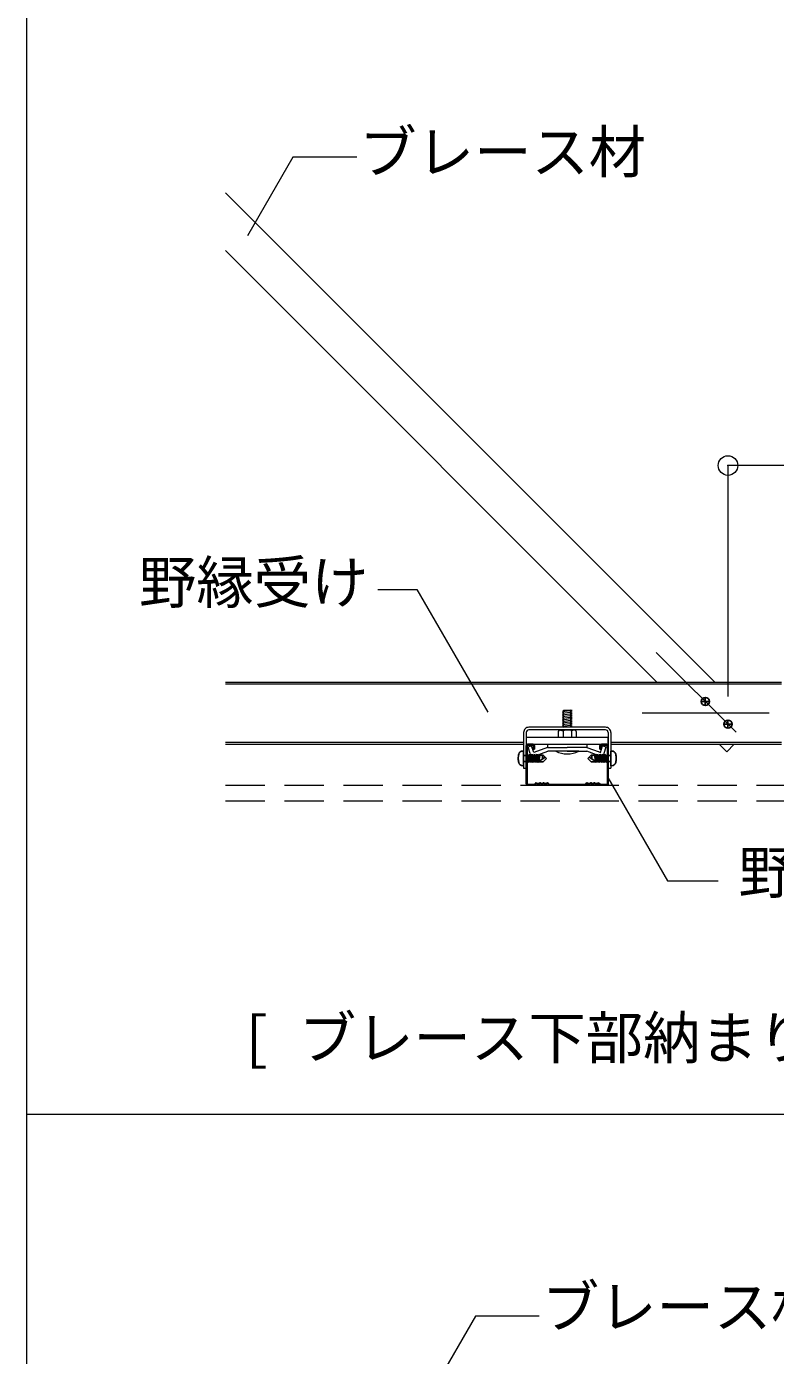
# Model space of a CAD drawing. Units: millimetres on the paper, enlarged 40 times, with parts at other scales. Extents: x -7800 to 7800, y -5387 to 5300.
# Drawn here: x -1930 to -1016, y -1896 to -275 of the extents above; entities that cross this region are included whole.
import ezdxf
from ezdxf.enums import TextEntityAlignment as Align

# ---------------------------------------------------------------- set-up
doc = ezdxf.new("R2010")
doc.units = ezdxf.units.MM
doc.header["$LTSCALE"] = 40
doc.header["$PDMODE"] = 32
doc.header["$PDSIZE"] = 24
for name, pattern in [('CHAIN1', [8, 5, -1, 1, -1]), ('DASHED1', [1.8, 1.2, -0.6]), ('DASHED2', [3, 2, -1])]:
    doc.linetypes.add(name, pattern=pattern)
for name, color, linetype, lineweight in [('5-0_中心線', 4, 'CHAIN1', 9), ('5-2_野縁受け', 3, 'Continuous', 18), ('5-3_野縁', 2, 'Continuous', 25), ('5-4_ブレース材・補強材', 4, 'Continuous', 9), ('5-5_寸法', 4, 'Continuous', 9), ('5-6_文字', 7, 'Continuous', 18), ('5-A_クリップ', 7, 'Continuous', 18), ('5-B_補強金具・金具・その他', 3, 'Continuous', 18), ('5-C_ビス・アンカーボルト・強調図形', 2, 'Continuous', 25), ('5-D_パネル', 4, 'DASHED1', 9), ('F-3_野縁', 7, 'Continuous', 18)]:
    doc.layers.add(name, color=color, linetype=linetype, lineweight=lineweight)
doc.styles.add('ＭＳ ゴシック', font='')
doc.styles.get('ＭＳ ゴシック').set_extended_font_data('MS Gothic')

msp = doc.modelspace()

# ---------------------------------------------------------------- linework, layer by layer
at = {"layer": '5-0_中心線'}
for p, q in [((-1161.7, -1038.35), (-1064.12, -1135.93)), ((-1023.78, -1112.52), (-1178.6, -1112.52))]:
    msp.add_line(p, q, dxfattribs=at)
at = {"layer": '5-2_野縁受け'}
for p, q in [((-1687.36, -1074.52), (-1008.54, -1074.52)), ((-1687.36, -1076.92), (-1008.54, -1076.92)), ((-1687.36, -1148.12), (-1323.44, -1148.12)), ((-1687.36, -1150.52), (-1323.44, -1150.52)), ((-1217.04, -1148.12), (-1008.54, -1148.12)), ((-1217.04, -1150.52), (-1008.54, -1150.52))]:
    msp.add_line(p, q, dxfattribs=at)
at = {"layer": '5-3_野縁'}
for p, q in [((-1312.24, -1150.52), (-1318.24, -1150.52)), ((-1228.24, -1150.52), (-1222.24, -1150.52)), ((-1320.24, -1152.52), (-1320.24, -1198.43)), ((-1319.24, -1198.47), (-1319.24, -1152.52)), ((-1312.24, -1151.52), (-1318.24, -1151.52)), ((-1311.24, -1156.52), (-1311.24, -1152.52)), ((-1311.24, -1156.52), (-1310.24, -1156.52)), ((-1310.24, -1156.52), (-1310.24, -1152.52)), ((-1230.24, -1156.52), (-1230.24, -1152.52)), ((-1229.24, -1156.52), (-1230.24, -1156.52)), ((-1229.24, -1156.52), (-1229.24, -1152.52)), ((-1228.24, -1151.52), (-1222.24, -1151.52)), ((-1221.24, -1198.47), (-1221.24, -1152.52)), ((-1220.24, -1152.52), (-1220.24, -1198.43)), ((-1318.24, -1199.52), (-1311.07, -1199.52)), ((-1318.24, -1199.52), (-1311.07, -1199.52)), ((-1308.95, -1197.81), (-1310.36, -1199.22)), ((-1310.36, -1199.22), (-1308.95, -1197.81)), ((-1308.24, -1198.52), (-1309.66, -1199.93)), ((-1308.24, -1198.52), (-1309.66, -1199.93)), ((-1294.24, -1198.52), (-1292.83, -1199.93)), ((-1293.54, -1197.81), (-1292.12, -1199.22)), ((-1291.42, -1199.52), (-1270.24, -1199.52)), ((-1249.07, -1199.52), (-1270.24, -1199.52)), ((-1246.95, -1197.81), (-1248.36, -1199.22)), ((-1246.24, -1198.52), (-1247.65, -1199.93)), ((-1232.24, -1198.52), (-1230.83, -1199.93)), ((-1232.24, -1198.52), (-1230.83, -1199.93)), ((-1231.53, -1197.81), (-1230.12, -1199.22)), ((-1230.12, -1199.22), (-1231.53, -1197.81)), ((-1222.24, -1199.52), (-1229.41, -1199.52)), ((-1222.24, -1199.52), (-1229.41, -1199.52)), ((-1311.07, -1200.52), (-1318.24, -1200.52)), ((-1311.07, -1200.52), (-1318.24, -1200.52)), ((-1291.42, -1200.52), (-1270.24, -1200.52)), ((-1249.07, -1200.52), (-1270.24, -1200.52)), ((-1229.41, -1200.52), (-1222.24, -1200.52)), ((-1229.41, -1200.52), (-1222.24, -1200.52))]:
    msp.add_line(p, q, dxfattribs=at)
for centre, radius, start, end in [((-1318.24, -1152.52), 2, 90.00299, 180.00299), ((-1312.24, -1152.52), 2, 0.00299, 90.00299), ((-1228.24, -1152.52), 2, 89.99699, 179.99699), ((-1222.24, -1152.52), 2, 359.99699, 89.99699), ((-1318.24, -1152.52), 1, 90.00299, 180.00299), ((-1312.24, -1152.52), 1, 0.00299, 90.00299), ((-1228.24, -1152.52), 1, 89.99699, 179.99699), ((-1222.24, -1152.52), 1, 359.99699, 89.99699), ((-1318.24, -1198.52), 2, 177.476, 270), ((-1318.24, -1198.52), 2, 177.476, 270), ((-1318.24, -1198.52), 1, 177.476, 270), ((-1318.24, -1198.52), 1, 177.476, 270), ((-1311.07, -1198.52), 1, 270, 314.99998), ((-1311.07, -1198.52), 1, 269.99998, 314.99998), ((-1311.07, -1198.52), 2, 270, 314.99998), ((-1311.07, -1198.52), 2, 270, 315), ((-1308.24, -1198.52), 1, 46.39717, 135), ((-1305.74, -1195.89), 3.62, 226.39717, 313.60281), ((-1305.74, -1195.89), 2.62, 226.39717, 313.60281), ((-1303.24, -1198.52), 1, 36.86989, 133.60281), ((-1301.24, -1197.02), 2.5, 216.86989, 323.1301), ((-1301.24, -1197.02), 1.5, 216.86989, 323.1301), ((-1299.24, -1198.52), 1, 46.39717, 143.1301), ((-1299.24, -1198.52), 1, 36.86989, 143.1301), ((-1296.74, -1195.89), 3.62, 226.39717, 313.60281), ((-1296.74, -1195.89), 2.62, 226.39717, 313.60281), ((-1294.24, -1198.52), 1, 44.99998, 133.60281), ((-1291.42, -1198.52), 2, 225, 270), ((-1291.42, -1198.52), 1, 225, 270), ((-1249.07, -1198.52), 1, 270, 315), ((-1249.07, -1198.52), 2, 270, 315), ((-1246.24, -1198.52), 1, 46.39719, 135.00002), ((-1243.74, -1195.89), 3.62, 226.39719, 313.60283), ((-1243.74, -1195.89), 2.62, 226.39719, 313.60283), ((-1241.24, -1198.52), 1, 36.8699, 143.13011), ((-1241.24, -1198.52), 1, 36.8699, 133.60283), ((-1239.24, -1197.02), 2.5, 216.8699, 323.13011), ((-1239.24, -1197.02), 1.5, 216.8699, 323.13011), ((-1237.24, -1198.52), 1, 46.39719, 143.13011), ((-1234.74, -1195.89), 3.62, 226.39719, 313.60283), ((-1234.74, -1195.89), 2.62, 226.39719, 313.60283), ((-1232.24, -1198.52), 1, 45, 133.60283), ((-1229.41, -1198.52), 2, 225.00002, 270), ((-1229.41, -1198.52), 2, 225, 270), ((-1229.41, -1198.52), 1, 225.00002, 270), ((-1229.41, -1198.52), 1, 225, 270), ((-1222.24, -1198.52), 2, 269.99997, 2.524), ((-1222.24, -1198.52), 2, 270, 2.524), ((-1222.24, -1198.52), 1, 269.99997, 2.524), ((-1222.24, -1198.52), 1, 270, 2.524)]:
    msp.add_arc(centre, radius, start, end, dxfattribs=at)
at = {"layer": '5-4_ブレース材・補強材'}
for p, q in [((-1687.36, -477.33), (-1090.17, -1074.52)), ((-1687.36, -548.04), (-1160.89, -1074.52)), ((-1084.89, -1150.52), (-1075.61, -1159.79)), ((-1066.33, -1150.52), (-1075.61, -1159.79))]:
    msp.add_line(p, q, dxfattribs=at)
at = {"layer": '5-5_寸法'}
msp.add_lwpolyline([(-985.54, -810.28), (-1074.06, -810.28), (-1074.06, -1092.32)], dxfattribs=at)
at = {"layer": '5-5_寸法', "color": 7}
msp.add_point((-1074.06, -810.28), dxfattribs=at)
at = {"layer": '5-6_文字'}
for p, q in [((-1605.09, -433.92), (-1660.51, -529.92)), ((-1527.05, -433.92), (-1605.09, -433.92)), ((-1501.41, -961.47), (-1453.71, -961.47)), ((-1453.71, -961.47), (-1367.17, -1111.36)), ((-1382.32, -1848.39), (-1437.74, -1944.38)), ((-1304.28, -1848.39), (-1382.32, -1848.39))]:
    msp.add_line(p, q, dxfattribs=at)
msp.add_lwpolyline([(-1220.71, -1191.05), (-1147.78, -1317.37), (-1086.22, -1317.37)], dxfattribs=at)
at = {"layer": '5-A_クリップ'}
for p, q in [((-1264.18, -1111.25), (-1276.18, -1112.94)), ((-1276.18, -1112.94), (-1274.68, -1113.72)), ((-1264.18, -1113.25), (-1276.18, -1114.94)), ((-1276.18, -1114.94), (-1274.68, -1115.72)), ((-1264.18, -1115.25), (-1276.18, -1116.94)), ((-1276.18, -1116.94), (-1274.68, -1117.72)), ((-1264.18, -1117.25), (-1276.18, -1118.94)), ((-1276.18, -1118.94), (-1274.68, -1119.72)), ((-1274.68, -1108.94), (-1265.68, -1108.94)), ((-1274.68, -1129.76), (-1274.68, -1108.94)), ((-1264.18, -1109.25), (-1265.68, -1108.94)), ((-1265.68, -1129.76), (-1265.68, -1108.99)), ((-1264.18, -1111.25), (-1265.68, -1110.46)), ((-1264.18, -1113.25), (-1265.68, -1112.46)), ((-1264.18, -1115.25), (-1265.68, -1114.46)), ((-1264.18, -1117.25), (-1265.68, -1116.46)), ((-1264.18, -1119.25), (-1265.68, -1118.46)), ((-1281.18, -1134.96), (-1281.18, -1141.96)), ((-1279.84, -1133.29), (-1280.78, -1133.76)), ((-1279.84, -1133.29), (-1280.78, -1133.76)), ((-1279.18, -1132.96), (-1261.18, -1132.96)), ((-1278.46, -1133.14), (-1275.18, -1133.96)), ((-1278.46, -1133.14), (-1275.18, -1133.96)), ((-1264.18, -1119.25), (-1276.18, -1120.94)), ((-1276.18, -1120.94), (-1274.68, -1121.72)), ((-1264.18, -1121.25), (-1276.18, -1122.94)), ((-1276.18, -1122.94), (-1274.68, -1123.72)), ((-1264.18, -1123.25), (-1276.18, -1124.94)), ((-1276.18, -1124.94), (-1274.68, -1125.72)), ((-1264.18, -1125.25), (-1276.18, -1126.94)), ((-1276.18, -1126.94), (-1274.68, -1127.72)), ((-1264.18, -1127.25), (-1276.18, -1128.94)), ((-1276.18, -1128.94), (-1274.68, -1129.72)), ((-1275.18, -1133.96), (-1275.18, -1133.99)), ((-1275.18, -1133.99), (-1275.18, -1141.96)), ((-1264.18, -1129.25), (-1267.79, -1129.76)), ((-1265.74, -1133.74), (-1265.18, -1133.94)), ((-1265.74, -1133.74), (-1265.18, -1133.94)), ((-1264.18, -1121.25), (-1265.68, -1120.46)), ((-1264.18, -1123.25), (-1265.68, -1122.46)), ((-1264.18, -1125.25), (-1265.68, -1124.46)), ((-1264.18, -1127.25), (-1265.68, -1126.46)), ((-1264.18, -1129.25), (-1265.68, -1128.46)), ((-1261.89, -1133.13), (-1265.18, -1133.94)), ((-1261.89, -1133.13), (-1265.18, -1133.94)), ((-1265.18, -1133.94), (-1265.18, -1141.96)), ((-1260.53, -1133.28), (-1259.59, -1133.74)), ((-1260.53, -1133.28), (-1259.59, -1133.74)), ((-1259.18, -1134.96), (-1259.18, -1141.96)), ((-1320.18, -1141.96), (-1320.18, -1150.56)), ((-1320.18, -1141.96), (-1220.18, -1141.96)), ((-1294.17, -1150.56), (-1294.17, -1154.34)), ((-1281.18, -1141.96), (-1259.18, -1141.96)), ((-1246.17, -1150.56), (-1246.17, -1154.34)), ((-1313.77, -1152.53), (-1318.09, -1154.11)), ((-1313.77, -1152.53), (-1318.09, -1154.11)), ((-1315.29, -1161.8), (-1318.09, -1154.11)), ((-1315.7, -1160.67), (-1318.09, -1154.11)), ((-1310.89, -1160.42), (-1313.77, -1152.53)), ((-1310.89, -1160.42), (-1313.77, -1152.53)), ((-1294.17, -1154.34), (-1310.89, -1160.42)), ((-1309.36, -1164.54), (-1293.96, -1158.94)), ((-1294.17, -1154.34), (-1270.18, -1154.34)), ((-1292.61, -1158.94), (-1293.96, -1158.94)), ((-1270.18, -1158.94), (-1292.61, -1158.94)), ((-1256.18, -1158.94), (-1284.18, -1158.94)), ((-1246.2, -1154.34), (-1270.18, -1154.34)), ((-1246.2, -1154.34), (-1270.18, -1154.34)), ((-1246.2, -1154.34), (-1270.18, -1154.34)), ((-1270.18, -1158.94), (-1247.76, -1158.94)), ((-1270.18, -1158.94), (-1250.72, -1158.94)), ((-1270.18, -1158.94), (-1251.89, -1158.94)), ((-1251.21, -1158.94), (-1247.76, -1158.94)), ((-1250.22, -1158.94), (-1246.4, -1158.94)), ((-1239.91, -1161.3), (-1246.4, -1158.94)), ((-1246.2, -1154.34), (-1231.39, -1159.72)), ((-1231.01, -1164.54), (-1241.39, -1160.76)), ((-1231.98, -1159.51), (-1229.47, -1160.42)), ((-1229.47, -1160.42), (-1227.3, -1152.31)), ((-1227.3, -1152.31), (-1222.85, -1153.5)), ((-1224.97, -1161.41), (-1222.85, -1153.5))]:
    msp.add_line(p, q, dxfattribs=at)
for points in [[(-1264.18, -1109.25), (-1276.18, -1110.94), (-1274.68, -1111.72)], [(-1320.18, -1150.56), (-1220.18, -1150.56), (-1220.18, -1141.96)]]:
    msp.add_lwpolyline(points, dxfattribs=at)
for centre, radius, start, end in [((-1279.18, -1134.96), 2, 90, 180), ((-1278.95, -1135.08), 2, 75.942, 116.60205), ((-1278.95, -1135.08), 2, 75.942, 116.60205), ((-1270.18, -1145.96), 13, 70.01814, 112.61984), ((-1270.18, -1145.96), 13, 70.01814, 112.61984), ((-1261.41, -1135.07), 2, 63.73468, 103.86021), ((-1261.41, -1135.07), 2, 63.73468, 103.86021), ((-1261.18, -1134.96), 2, 0, 90), ((-1310.97, -1160.22), 4.6, 199.99997, 299.99998), ((-1270.18, -1130.94), 31.3, 243.43494, 296.56505), ((-1229.42, -1160.22), 4.6, 245, 345)]:
    msp.add_arc(centre, radius, start, end, dxfattribs=at)
at = {"layer": '5-B_補強金具・金具・その他'}
for p, q in [((-1223.44, -1129.76), (-1317.04, -1129.76)), ((-1223.44, -1132.96), (-1317.04, -1132.96)), ((-1323.44, -1136.16), (-1323.44, -1179.76)), ((-1320.24, -1136.16), (-1320.24, -1179.76)), ((-1220.24, -1136.16), (-1220.24, -1179.76)), ((-1217.04, -1136.16), (-1217.04, -1179.76)), ((-1323.44, -1179.76), (-1320.24, -1179.76)), ((-1220.24, -1179.76), (-1217.04, -1179.76))]:
    msp.add_line(p, q, dxfattribs=at)
for centre, radius, start, end in [((-1317.04, -1136.16), 6.4, 90, 180.00244), ((-1317.04, -1136.16), 3.2, 90, 180.00244), ((-1223.44, -1136.16), 6.4, 359.99878, 90), ((-1223.44, -1136.16), 3.2, 359.99878, 90)]:
    msp.add_arc(centre, radius, start, end, dxfattribs=at)
at = {"layer": '5-C_ビス・アンカーボルト・強調図形'}
for p, q in [((-1096.74, -1098.31), (-1106.74, -1098.31)), ((-1101.74, -1093.31), (-1101.74, -1103.31)), ((-1069.06, -1125.98), (-1079.06, -1125.98)), ((-1074.06, -1120.98), (-1074.06, -1130.98)), ((-1324.44, -1158.77), (-1323.44, -1158.77)), ((-1323.44, -1176.77), (-1323.44, -1158.77)), ((-1317.55, -1164.05), (-1319.2, -1164.05)), ((-1318.68, -1171.55), (-1317.55, -1165.91)), ((-1317.52, -1169.7), (-1316.13, -1162.77)), ((-1317.14, -1164.02), (-1316.13, -1162.77)), ((-1317.11, -1171.52), (-1315.61, -1164.02)), ((-1315.61, -1164.02), (-1316.13, -1162.77)), ((-1314.11, -1164.02), (-1315.61, -1164.02)), ((-1315.61, -1171.52), (-1314.11, -1164.02)), ((-1315.1, -1172.77), (-1313.1, -1162.77)), ((-1314.11, -1164.02), (-1313.1, -1162.77)), ((-1314.08, -1171.52), (-1312.58, -1164.02)), ((-1312.58, -1164.02), (-1313.1, -1162.77)), ((-1311.08, -1164.02), (-1312.58, -1164.02)), ((-1312.58, -1171.52), (-1311.08, -1164.02)), ((-1312.07, -1172.77), (-1310.07, -1162.77)), ((-1311.08, -1164.02), (-1310.07, -1162.77)), ((-1311.05, -1171.52), (-1309.55, -1164.02)), ((-1309.55, -1164.02), (-1310.07, -1162.77)), ((-1308.05, -1164.02), (-1309.55, -1164.02)), ((-1309.55, -1171.52), (-1308.05, -1164.02)), ((-1309.04, -1172.77), (-1307.04, -1162.77)), ((-1308.05, -1164.02), (-1307.04, -1162.77)), ((-1308.02, -1171.52), (-1306.52, -1164.02)), ((-1306.52, -1164.02), (-1307.04, -1162.77)), ((-1305.02, -1164.02), (-1306.52, -1164.02)), ((-1306.52, -1171.52), (-1305.02, -1164.02)), ((-1306.01, -1172.77), (-1304.01, -1162.77)), ((-1305.02, -1164.02), (-1304.01, -1162.77)), ((-1304.99, -1171.52), (-1303.49, -1164.02)), ((-1304.99, -1171.52), (-1297.15, -1166.12)), ((-1303.49, -1164.02), (-1304.01, -1162.77)), ((-1299.49, -1163.77), (-1303.6, -1163.77)), ((-1295.49, -1167.77), (-1299.49, -1163.77)), ((-1244.99, -1167.77), (-1240.99, -1163.77)), ((-1235.49, -1171.52), (-1243.34, -1166.12)), ((-1240.99, -1163.77), (-1236.89, -1163.77)), ((-1236.99, -1164.02), (-1236.48, -1162.77)), ((-1235.49, -1171.52), (-1236.99, -1164.02)), ((-1235.47, -1164.02), (-1236.48, -1162.77)), ((-1234.48, -1172.77), (-1236.48, -1162.77)), ((-1235.47, -1164.02), (-1233.97, -1164.02)), ((-1233.97, -1171.52), (-1235.47, -1164.02)), ((-1233.97, -1164.02), (-1233.45, -1162.77)), ((-1232.47, -1171.52), (-1233.97, -1164.02)), ((-1232.44, -1164.02), (-1233.45, -1162.77)), ((-1231.45, -1172.77), (-1233.45, -1162.77)), ((-1232.44, -1164.02), (-1230.94, -1164.02)), ((-1230.94, -1171.52), (-1232.44, -1164.02)), ((-1230.94, -1164.02), (-1230.42, -1162.77)), ((-1229.44, -1171.52), (-1230.94, -1164.02)), ((-1229.41, -1164.02), (-1230.42, -1162.77)), ((-1228.42, -1172.77), (-1230.42, -1162.77)), ((-1229.41, -1164.02), (-1227.91, -1164.02)), ((-1227.91, -1171.52), (-1229.41, -1164.02)), ((-1227.91, -1164.02), (-1227.39, -1162.77)), ((-1226.41, -1171.52), (-1227.91, -1164.02)), ((-1226.38, -1164.02), (-1227.39, -1162.77)), ((-1225.39, -1172.77), (-1227.39, -1162.77)), ((-1226.38, -1164.02), (-1224.88, -1164.02)), ((-1224.88, -1171.52), (-1226.38, -1164.02)), ((-1224.88, -1164.02), (-1224.36, -1162.77)), ((-1223.38, -1171.52), (-1224.88, -1164.02)), ((-1223.35, -1164.02), (-1224.36, -1162.77)), ((-1222.97, -1169.7), (-1224.36, -1162.77)), ((-1222.94, -1164.05), (-1221.29, -1164.05)), ((-1221.81, -1171.55), (-1222.94, -1165.91)), ((-1216.05, -1158.77), (-1217.05, -1158.77)), ((-1217.05, -1176.77), (-1217.05, -1158.77)), ((-1324.44, -1176.77), (-1323.44, -1176.77)), ((-1317.55, -1171.55), (-1319.2, -1171.55)), ((-1318.16, -1172.8), (-1318.68, -1171.55)), ((-1318.16, -1172.8), (-1317.55, -1169.74)), ((-1318.16, -1172.8), (-1317.55, -1172.05)), ((-1317.52, -1172.01), (-1317.11, -1171.52)), ((-1315.61, -1171.52), (-1317.52, -1171.52)), ((-1315.1, -1172.77), (-1315.61, -1171.52)), ((-1315.1, -1172.77), (-1314.08, -1171.52)), ((-1312.58, -1171.52), (-1314.08, -1171.52)), ((-1312.07, -1172.77), (-1312.58, -1171.52)), ((-1312.07, -1172.77), (-1311.05, -1171.52)), ((-1309.55, -1171.52), (-1311.05, -1171.52)), ((-1309.04, -1172.77), (-1309.55, -1171.52)), ((-1309.04, -1172.77), (-1308.02, -1171.52)), ((-1306.52, -1171.52), (-1308.02, -1171.52)), ((-1306.01, -1172.77), (-1306.52, -1171.52)), ((-1306.01, -1172.77), (-1304.99, -1171.52)), ((-1305.2, -1171.77), (-1299.49, -1171.77)), ((-1299.49, -1171.77), (-1295.49, -1167.77)), ((-1240.99, -1171.77), (-1244.99, -1167.77)), ((-1235.29, -1171.77), (-1240.99, -1171.77)), ((-1234.48, -1172.77), (-1235.49, -1171.52)), ((-1234.48, -1172.77), (-1233.97, -1171.52)), ((-1233.97, -1171.52), (-1232.47, -1171.52)), ((-1231.45, -1172.77), (-1232.47, -1171.52)), ((-1231.45, -1172.77), (-1230.94, -1171.52)), ((-1230.94, -1171.52), (-1229.44, -1171.52)), ((-1228.42, -1172.77), (-1229.44, -1171.52)), ((-1228.42, -1172.77), (-1227.91, -1171.52)), ((-1227.91, -1171.52), (-1226.41, -1171.52)), ((-1225.39, -1172.77), (-1226.41, -1171.52)), ((-1225.39, -1172.77), (-1224.88, -1171.52)), ((-1224.88, -1171.52), (-1222.97, -1171.52)), ((-1222.97, -1172.01), (-1223.38, -1171.52)), ((-1222.33, -1172.8), (-1222.94, -1169.74)), ((-1222.94, -1171.55), (-1221.29, -1171.55)), ((-1222.33, -1172.8), (-1222.94, -1172.05)), ((-1222.33, -1172.8), (-1221.81, -1171.55)), ((-1216.05, -1176.77), (-1217.05, -1176.77))]:
    msp.add_line(p, q, dxfattribs=at)
at = {"layer": '5-C_ビス・アンカーボルト・強調図形', "linetype": 'DASHED2'}
for p, q in [((-1323.43, -1164.03), (-1323.49, -1164.03)), ((-1319.2, -1164.05), (-1323.45, -1164.05)), ((-1221.29, -1164.05), (-1217.04, -1164.05)), ((-1217.06, -1164.03), (-1217, -1164.03)), ((-1319.2, -1171.55), (-1323.45, -1171.55)), ((-1323.43, -1171.53), (-1323.43, -1171.53)), ((-1221.29, -1171.55), (-1217.04, -1171.55)), ((-1217.06, -1171.53), (-1217.06, -1171.53))]:
    msp.add_line(p, q, dxfattribs=at)
at = {"layer": '5-C_ビス・アンカーボルト・強調図形'}
for points in [[(-1317.53, -1165.89), (-1317.15, -1164.03), (-1317.53, -1164.03)], [(-1222.96, -1165.89), (-1223.34, -1164.03), (-1222.96, -1164.03)]]:
    msp.add_lwpolyline(points, dxfattribs=at)
for centre in [(-1101.74, -1098.31), (-1074.06, -1125.98)]:
    msp.add_circle(centre, 5, dxfattribs=at)
for centre, radius, start, end in [((-1308.79, -1167.77), 21.25, 166.10396, 180.00002), ((-1324.44, -1163.9), 5.13, 90, 166.10396), ((-1297.15, -1166.12), 3.32, 135, 214.55244), ((-1243.34, -1166.12), 3.32, 325.44756, 45), ((-1216.05, -1163.9), 5.13, 13.89604, 90), ((-1231.7, -1167.77), 21.25, 359.99998, 13.89604), ((-1308.79, -1167.77), 21.25, 180, 193.89606), ((-1324.44, -1171.64), 5.13, 193.89606, 270), ((-1216.05, -1171.64), 5.13, 270, 346.10394), ((-1231.7, -1167.77), 21.25, 346.10394, 0)]:
    msp.add_arc(centre, radius, start, end, dxfattribs=at)
at = {"layer": '5-D_パネル'}
for p, q in [((-1687.36, -1200.52), (-296.34, -1200.52)), ((-1687.36, -1219.52), (-296.34, -1219.52))]:
    msp.add_line(p, q, dxfattribs=at)
at = {"layer": 'F-3_野縁', "color": 3}
for p, q in [((-1930, 1220), (-1930, -4500)), ((-1930, -1602.01), (-80, -1602.01))]:
    msp.add_line(p, q, dxfattribs=at)

# ---------------------------------------------------------------- texts
at = {"layer": '5-6_文字', "style": 'ＭＳ ゴシック'}
for s, p in [('ブレース材', (-1523.93, -468.58)), ('野縁受け', (-1792.85, -993.91)), ('野縁', (-1061.28, -1347.92)), ('[ ブレース下部納まり図（野縁方向断面）]', (-1667.5, -1549.77)), ('ブレース材', (-1301.16, -1878.03))]:
    msp.add_text(s, height=51.32, dxfattribs=at).set_placement(p, align=Align.BOTTOM_LEFT)

doc.saveas('drawing.dxf')
